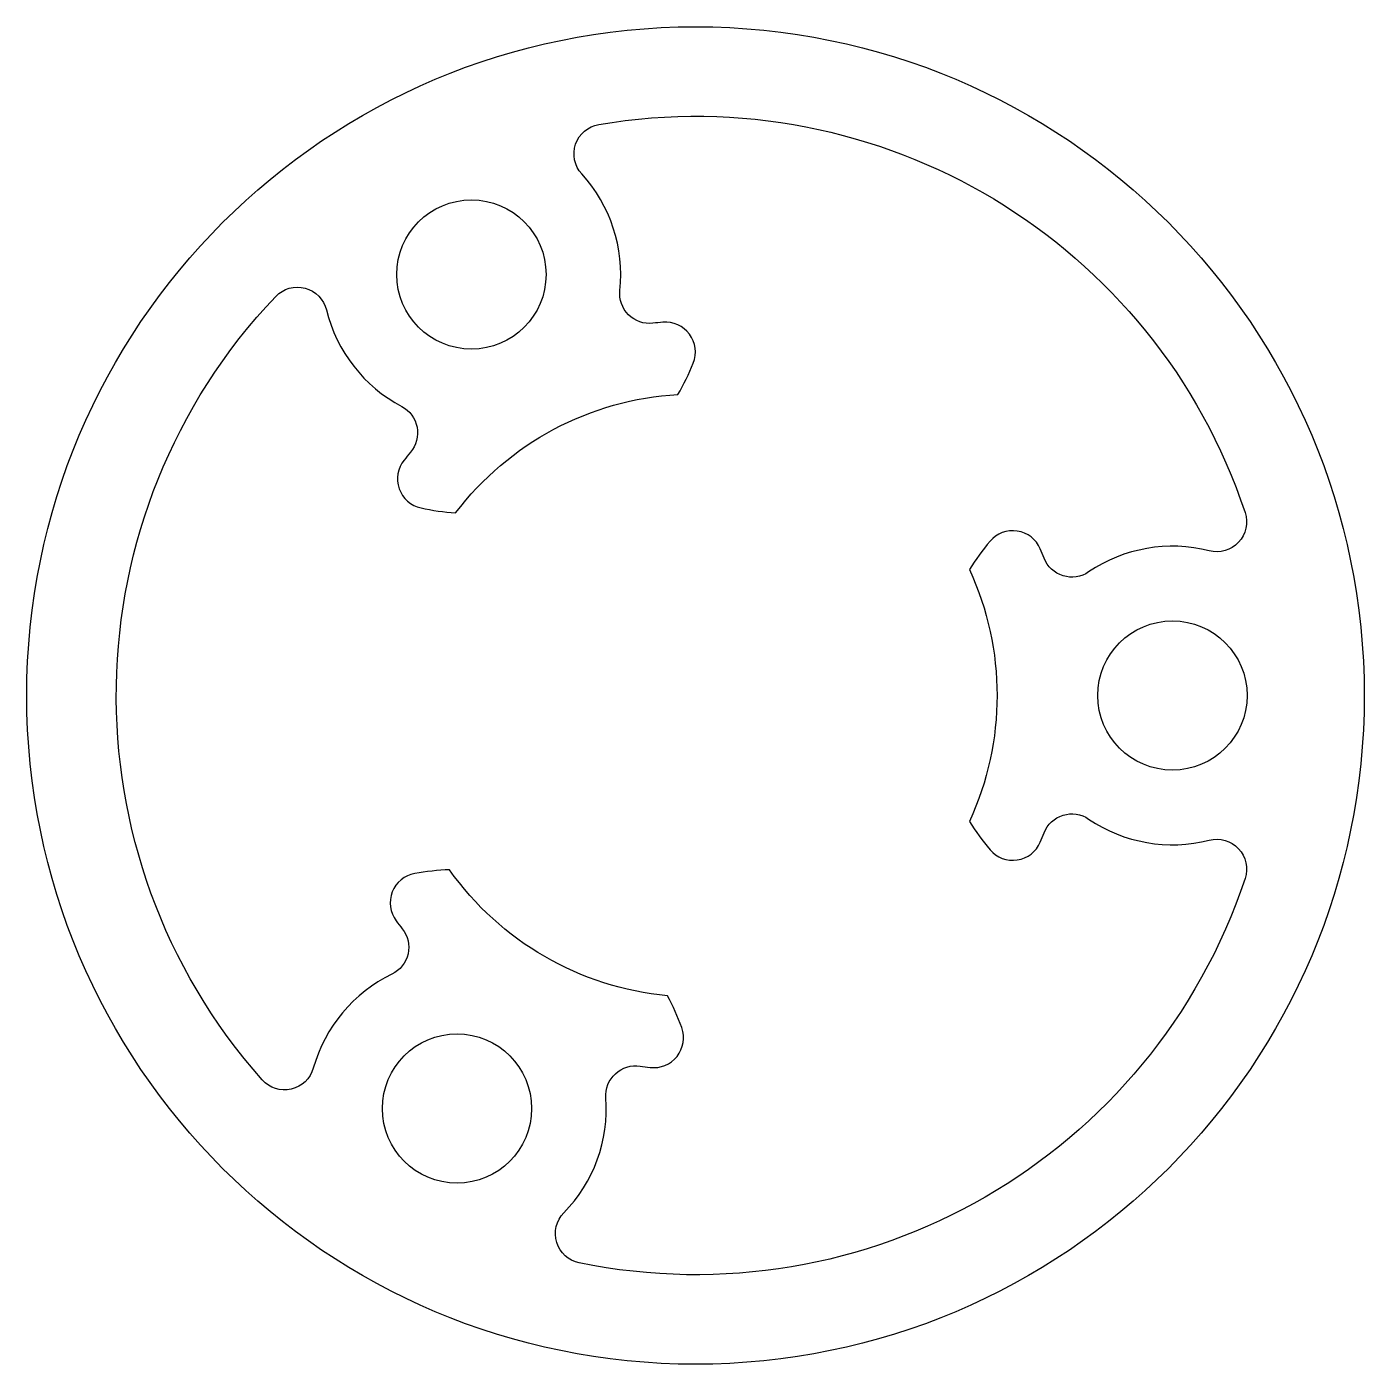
# Model space of a CAD drawing. Extents: x 725.1 to 769.9, y 493.2 to 538.
import ezdxf

# ---------------------------------------------------------------- set-up
doc = ezdxf.new("R2010")
doc.units = 0
doc.layers.get('0').update_dxf_attribs({"linetype": 'CONTINUOUS'})

msp = doc.modelspace()

# ---------------------------------------------------------------- linework, layer by layer
msp.add_lwpolyline([(764.681, 510.765, -0.593302), (765.877, 509.48, -0.379665), (743.577, 496.605, -0.593302), (743.062, 498.283, 0.214599), (744.47, 502.137, -0.480441), (745.616, 503.198, 0.006697), (745.949, 503.153, 0.558634), (747.011, 504.484, 0.036633), (746.535, 505.553, -0.218796), (739.23, 509.771, 0.036633), (738.065, 509.649, 0.558634), (737.444, 508.063, 0.006697), (737.649, 507.797, -0.480441), (737.303, 506.275, 0.214599), (734.67, 503.128, -0.593302), (732.959, 502.735, -0.389563), (733.412, 528.978, -0.593302), (735.108, 528.526, 0.214599), (737.631, 525.29, -0.480441), (737.925, 523.757, 0.006697), (737.71, 523.498, 0.558634), (738.277, 521.892, 0.036633), (739.436, 521.729, -0.218796), (746.882, 525.693, 0.036633), (747.395, 526.745, 0.558634), (746.379, 528.112, 0.006697), (746.045, 528.079, -0.480441), (744.937, 529.179, 0.214599), (743.662, 533.079, -0.593302), (744.234, 534.738, -0.369832), (765.877, 521.74, -0.593302), (764.681, 520.455, 0.214599), (760.639, 519.748, -0.480441), (759.148, 520.209, 0.006697), (759.02, 520.52, 0.558634), (757.336, 520.775, 0.036633), (756.648, 519.828, -0.218796), (756.648, 511.392, 0.036633), (757.336, 510.445, 0.558634), (759.02, 510.7, 0.006697), (759.148, 511.011, -0.480441), (760.639, 511.472, 0.214599)], format="xyb", close=True)
for centre, radius in [((747.471, 515.61), 22.4), ((739.965, 529.712), 2.5), ((763.446, 515.61), 2.5), ((739.483, 501.775), 2.5)]:
    msp.add_circle(centre, radius)

doc.saveas('drawing.dxf')
